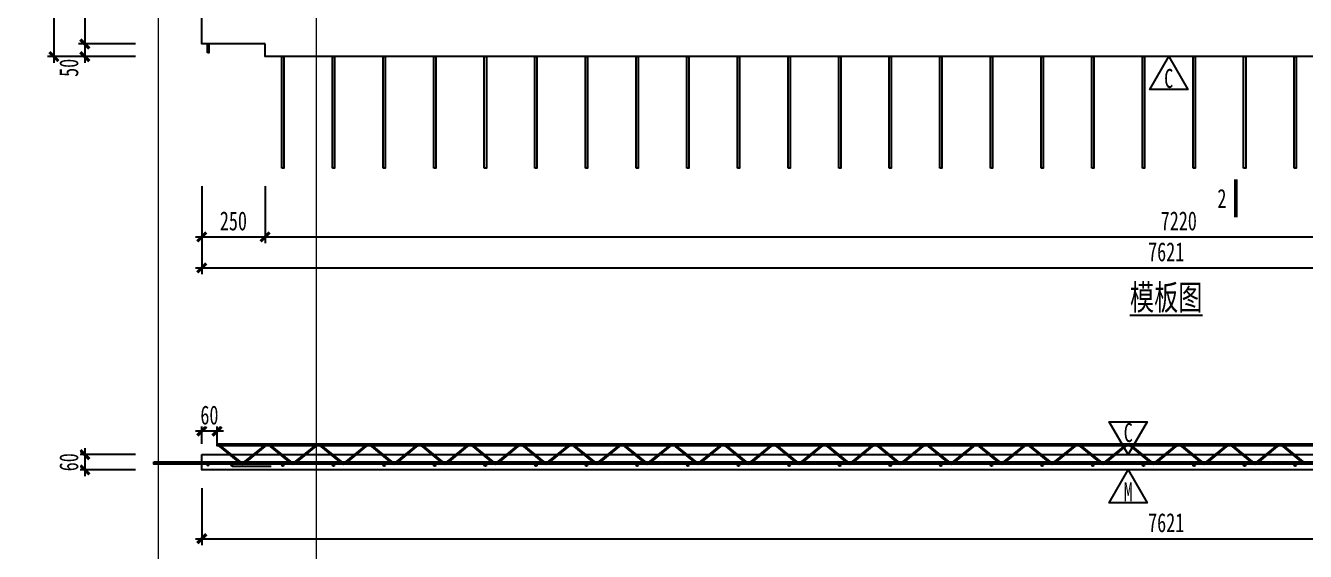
# Model space of a CAD drawing. Extents: x -524 to 129100, y -10500 to 1.
# Drawn here: x 90876 to 95933, y -5351 to -3275 of the extents above; entities that cross this region are included whole.
import ezdxf

# ---------------------------------------------------------------- set-up
doc = ezdxf.new("R2010")
doc.units = 0
doc.header["$LTSCALE"] = 250
doc.linetypes.add('BeePC_CENTER', pattern=[2, 1.25, -0.25, 0.25, -0.25])
doc.layers.get('0').update_dxf_attribs({"linetype": 'CONTINUOUS'})
doc.layers.get('Defpoints').update_dxf_attribs({"linetype": 'CONTINUOUS'})
for name, color, linetype in [('BeePC-CCBZ', 110, 'CONTINUOUS'), ('BeePC-GJ-LEVEL', 141, 'CONTINUOUS'), ('BeePC-GJ-Truss', 185, 'CONTINUOUS'), ('BeePC-TONG-ZT', 50, 'CONTINUOUS')]:
    doc.layers.add(name, color=color, linetype=linetype)
doc.layers.add('G-ANNO-TTLB', color=7, linetype='CONTINUOUS', lineweight=9)
doc.layers.add('G-ANNO-TTLB-THIN', color=7, linetype='CONTINUOUS', lineweight=9)
doc.styles.add('BeePC_Dim', font='simfang.ttf', dxfattribs={"width": 0.7})
doc.styles.add('BeePC_Text', font='simfang.ttf', dxfattribs={"width": 0.7})
doc.dimstyles.new('BeePC_DIM_25_25', dxfattribs={"dimtxt": 75, "dimasz": 25, "dimexe": 25, "dimexo": 0, "dimgap": 25, "dimtad": 1, "dimdec": 0, "dimzin": 0, "dimdsep": 46, "dimtxsty": 'BeePC_Dim', "dimblk": 'ARCHTICK', "dimcen": 0, "dimdle": 25, "dimclrt": 7, "dimadec": 0, "dimazin": 0, "dimtfac": 1, "dimtdec": 0, "dimtix": 1, "dimtmove": 2, "dimatfit": 3, "dimfxl": 250, "dimfxlon": 1, "dimtfill": 1, "dimtolj": 1, "dimtzin": 0, "dimarcsym": 0})

# ---------------------------------------------------------------- blocks, each defined once
blk = doc.blocks.new('A2-嗡嗡 - A2_嗡嗡-493291-DB1详图')
at = {"layer": 'G-ANNO-TTLB'}
blk.add_line((27.5, -513), (27.5, -113), dxfattribs=at)
at = {"layer": 'G-ANNO-TTLB-THIN'}
blk.add_line((2.5, -103), (2.5, -523), dxfattribs=at)
blk = doc.blocks.new('剖切符号')
at = {"const_width": 15}
blk.add_lwpolyline([(0, 75), (0, -75)], dxfattribs=at)
blk = doc.blocks.new('_ArchTick')
at = {"color": 0, "linetype": 'ByBlock', "const_width": 0.5}
blk.add_lwpolyline([(-0.71, -0.71), (0.71, 0.71)], dxfattribs=at)
blk = doc.blocks.new('*D188')
at = {"layer": 'BeePC-CCBZ', "color": 0, "lineweight": -2, "transparency": 16777216}
for p, q in [((91572.3, -3909.1), (91572.3, -4134.1)), ((91822.3, -3909.1), (91822.3, -4134.1)), ((91547.3, -4109.1), (91847.3, -4109.1))]:
    blk.add_line(p, q, dxfattribs=at)
at = {"layer": 'Defpoints', "color": 0, "transparency": 16777216}
for p in [(91572.3, -2197.1), (91822.3, -3737.1), (91822.3, -4109.1)]:
    blk.add_point(p, dxfattribs=at)
at = {"layer": 'BeePC-CCBZ', "color": 0, "lineweight": -2, "transparency": 16777216, "xscale": 25, "yscale": 25, "zscale": 25, "rotation": 180}
blk.add_blockref('_ArchTick', (91572.3, -4109.1), dxfattribs=at)
at = {"layer": 'BeePC-CCBZ', "color": 0, "lineweight": -2, "transparency": 16777216, "xscale": 25, "yscale": 25, "zscale": 25}
blk.add_blockref('_ArchTick', (91822.3, -4109.1), dxfattribs=at)
at = {"layer": 'BeePC-CCBZ', "color": 7, "linetype": 'BeePC_CENTER', "transparency": 16777216, "insert": (91697.3, -4046.2), "char_height": 75, "attachment_point": 5, "style": 'BeePC_Dim', "bg_fill": 3, "box_fill_scale": 1.1, "bg_fill_color": 256, "bg_fill_true_color": 13158600, "bg_fill_transparency": 0}
blk.add_mtext('\\A1;250', dxfattribs=at)
blk = doc.blocks.new('*D189')
at = {"layer": 'BeePC-CCBZ', "color": 0, "lineweight": -2, "transparency": 16777216}
for p, q in [((91822.3, -3909.1), (91822.3, -4134.1)), ((99042.3, -3909.1), (99042.3, -4134.1)), ((91797.3, -4109.1), (99067.3, -4109.1))]:
    blk.add_line(p, q, dxfattribs=at)
at = {"layer": 'Defpoints', "color": 0, "transparency": 16777216}
for p in [(91822.3, -3737.1), (99042.3, -3737.1), (99042.3, -4109.1)]:
    blk.add_point(p, dxfattribs=at)
at = {"layer": 'BeePC-CCBZ', "color": 0, "lineweight": -2, "transparency": 16777216, "xscale": 25, "yscale": 25, "zscale": 25, "rotation": 180}
blk.add_blockref('_ArchTick', (91822.3, -4109.1), dxfattribs=at)
at = {"layer": 'BeePC-CCBZ', "color": 0, "lineweight": -2, "transparency": 16777216, "xscale": 25, "yscale": 25, "zscale": 25}
blk.add_blockref('_ArchTick', (99042.3, -4109.1), dxfattribs=at)
at = {"layer": 'BeePC-CCBZ', "color": 7, "linetype": 'BeePC_CENTER', "transparency": 16777216, "insert": (95432.3, -4046.2), "char_height": 75, "attachment_point": 5, "style": 'BeePC_Dim', "bg_fill": 3, "box_fill_scale": 1.1, "bg_fill_color": 256, "bg_fill_true_color": 13158600, "bg_fill_transparency": 0}
blk.add_mtext('\\A1;7220', dxfattribs=at)
blk = doc.blocks.new('*D191')
at = {"layer": 'BeePC-CCBZ', "color": 0, "lineweight": -2, "transparency": 16777216}
for p, q in [((91572.3, -4031.1), (91572.3, -4256.1)), ((99192.8, -4031.1), (99192.8, -4256.1)), ((91547.3, -4231.1), (99217.8, -4231.1))]:
    blk.add_line(p, q, dxfattribs=at)
at = {"layer": 'Defpoints', "color": 0, "transparency": 16777216}
for p in [(91572.3, -2197.1), (99192.8, -2197.1), (99192.8, -4231.1)]:
    blk.add_point(p, dxfattribs=at)
at = {"layer": 'BeePC-CCBZ', "color": 0, "lineweight": -2, "transparency": 16777216, "xscale": 25, "yscale": 25, "zscale": 25, "rotation": 180}
blk.add_blockref('_ArchTick', (91572.3, -4231.1), dxfattribs=at)
at = {"layer": 'BeePC-CCBZ', "color": 0, "lineweight": -2, "transparency": 16777216, "xscale": 25, "yscale": 25, "zscale": 25}
blk.add_blockref('_ArchTick', (99192.8, -4231.1), dxfattribs=at)
at = {"layer": 'BeePC-CCBZ', "color": 7, "linetype": 'BeePC_CENTER', "transparency": 16777216, "insert": (95382.6, -4168.2), "char_height": 75, "attachment_point": 5, "style": 'BeePC_Dim', "bg_fill": 3, "box_fill_scale": 1.1, "bg_fill_color": 256, "bg_fill_true_color": 13158600, "bg_fill_transparency": 0}
blk.add_mtext('\\A1;7621', dxfattribs=at)
blk = doc.blocks.new('*D192')
at = {"layer": 'BeePC-CCBZ', "color": 0, "lineweight": -2, "transparency": 16777216}
for p, q in [((91310.3, -997.1), (91085.3, -997.1)), ((91110.3, -972.1), (91110.3, -3372.1)), ((91310.3, -3347.1), (91085.3, -3347.1))]:
    blk.add_line(p, q, dxfattribs=at)
at = {"layer": 'Defpoints', "color": 0, "transparency": 16777216}
for p in [(95382.6, -997.1), (91110.3, -3347.1), (91407.3, -3347.1)]:
    blk.add_point(p, dxfattribs=at)
at = {"layer": 'BeePC-CCBZ', "color": 0, "lineweight": -2, "transparency": 16777216, "xscale": 25, "yscale": 25, "zscale": 25}
for p, rotation in [((91110.3, -997.1), 90), ((91110.3, -3347.1), 270)]:
    blk.add_blockref('_ArchTick', p, dxfattribs=dict(at, rotation=rotation))
at = {"layer": 'BeePC-CCBZ', "color": 7, "linetype": 'BeePC_CENTER', "transparency": 16777216, "insert": (91047.4, -2172.1), "char_height": 75, "attachment_point": 5, "rotation": 90, "style": 'BeePC_Dim', "bg_fill": 3, "box_fill_scale": 1.1, "bg_fill_color": 256, "bg_fill_true_color": 13158600, "bg_fill_transparency": 0}
blk.add_mtext('\\A1;2350', dxfattribs=at)
blk = doc.blocks.new('*D193')
at = {"layer": 'BeePC-CCBZ', "color": 0, "lineweight": -2, "transparency": 16777216}
for p, q in [((91110.3, -3322.1), (91110.3, -3422.1)), ((91310.3, -3347.1), (91085.3, -3347.1)), ((91310.3, -3397.1), (91085.3, -3397.1))]:
    blk.add_line(p, q, dxfattribs=at)
at = {"layer": 'Defpoints', "color": 0, "transparency": 16777216}
for p in [(91407.3, -3347.1), (95382.6, -3397.1)]:
    blk.add_point(p, dxfattribs=at)
at = {"layer": 'BeePC-CCBZ', "color": 0, "lineweight": -2, "transparency": 16777216, "xscale": 25, "yscale": 25, "zscale": 25}
for p, rotation in [((91110.3, -3347.1), 270), ((91110.3, -3397.1), 90)]:
    blk.add_blockref('_ArchTick', p, dxfattribs=dict(at, rotation=rotation))
at = {"layer": 'BeePC-CCBZ', "color": 7, "linetype": 'BeePC_CENTER', "transparency": 16777216, "insert": (91047.4, -3441.3), "char_height": 75, "attachment_point": 5, "rotation": 90, "style": 'BeePC_Dim', "bg_fill": 3, "box_fill_scale": 1.1, "bg_fill_color": 256, "bg_fill_true_color": 13158600, "bg_fill_transparency": 0}
blk.add_mtext('\\A1;50', dxfattribs=at)
at = {"layer": 'Defpoints', "color": 0, "transparency": 16777216}
blk.add_point((91110.3, -3397.1), dxfattribs=at)
blk = doc.blocks.new('*D194')
at = {"layer": 'BeePC-CCBZ', "color": 0, "lineweight": -2, "transparency": 16777216}
for p, q in [((91188.3, -997.1), (90963.3, -997.1)), ((90988.3, -972.1), (90988.3, -3422.1)), ((91188.3, -3397.1), (90963.3, -3397.1))]:
    blk.add_line(p, q, dxfattribs=at)
at = {"layer": 'Defpoints', "color": 0, "transparency": 16777216}
for p in [(95382.6, -997.1), (90988.3, -3397.1), (95382.6, -3397.1)]:
    blk.add_point(p, dxfattribs=at)
at = {"layer": 'BeePC-CCBZ', "color": 0, "lineweight": -2, "transparency": 16777216, "xscale": 25, "yscale": 25, "zscale": 25}
for p, rotation in [((90988.3, -997.1), 90), ((90988.3, -3397.1), 270)]:
    blk.add_blockref('_ArchTick', p, dxfattribs=dict(at, rotation=rotation))
at = {"layer": 'BeePC-CCBZ', "color": 7, "linetype": 'BeePC_CENTER', "transparency": 16777216, "insert": (90925.4, -2197.1), "char_height": 75, "attachment_point": 5, "rotation": 90, "style": 'BeePC_Dim', "bg_fill": 3, "box_fill_scale": 1.1, "bg_fill_color": 256, "bg_fill_true_color": 13158600, "bg_fill_transparency": 0}
blk.add_mtext('\\A1;2400', dxfattribs=at)
blk = doc.blocks.new('*D195')
at = {"layer": 'BeePC-CCBZ', "color": 0, "lineweight": -2, "transparency": 16777216}
for p, q in [((99404.8, -997.1), (99629.8, -997.1)), ((99604.8, -972.1), (99604.8, -3372.1)), ((99404.8, -3347.1), (99629.8, -3347.1))]:
    blk.add_line(p, q, dxfattribs=at)
at = {"layer": 'Defpoints', "color": 0, "transparency": 16777216}
for p in [(95382.6, -997.1), (99382.3, -3347.1), (99604.8, -3347.1)]:
    blk.add_point(p, dxfattribs=at)
at = {"layer": 'BeePC-CCBZ', "color": 0, "lineweight": -2, "transparency": 16777216, "xscale": 25, "yscale": 25, "zscale": 25}
for p, rotation in [((99604.8, -997.1), 90), ((99604.8, -3347.1), 270)]:
    blk.add_blockref('_ArchTick', p, dxfattribs=dict(at, rotation=rotation))
at = {"layer": 'BeePC-CCBZ', "color": 7, "linetype": 'BeePC_CENTER', "transparency": 16777216, "insert": (99541.9, -2172.1), "char_height": 75, "attachment_point": 5, "rotation": 90, "style": 'BeePC_Dim', "bg_fill": 3, "box_fill_scale": 1.1, "bg_fill_color": 256, "bg_fill_true_color": 13158600, "bg_fill_transparency": 0}
blk.add_mtext('\\A1;2350', dxfattribs=at)
blk = doc.blocks.new('*D196')
at = {"layer": 'BeePC-CCBZ', "color": 0, "lineweight": -2, "transparency": 16777216}
for p, q in [((99604.8, -3322.1), (99604.8, -3422.1)), ((99404.8, -3347.1), (99629.8, -3347.1)), ((99404.8, -3397.1), (99629.8, -3397.1))]:
    blk.add_line(p, q, dxfattribs=at)
at = {"layer": 'Defpoints', "color": 0, "transparency": 16777216}
for p in [(99382.3, -3347.1), (95382.6, -3397.1)]:
    blk.add_point(p, dxfattribs=at)
at = {"layer": 'BeePC-CCBZ', "color": 0, "lineweight": -2, "transparency": 16777216, "xscale": 25, "yscale": 25, "zscale": 25}
for p, rotation in [((99604.8, -3347.1), 270), ((99604.8, -3397.1), 90)]:
    blk.add_blockref('_ArchTick', p, dxfattribs=dict(at, rotation=rotation))
at = {"layer": 'BeePC-CCBZ', "color": 7, "linetype": 'BeePC_CENTER', "transparency": 16777216, "insert": (99541.9, -3441.3), "char_height": 75, "attachment_point": 5, "rotation": 90, "style": 'BeePC_Dim', "bg_fill": 3, "box_fill_scale": 1.1, "bg_fill_color": 256, "bg_fill_true_color": 13158600, "bg_fill_transparency": 0}
blk.add_mtext('\\A1;50', dxfattribs=at)
at = {"layer": 'Defpoints', "color": 0, "transparency": 16777216}
blk.add_point((99604.8, -3397.1), dxfattribs=at)
blk = doc.blocks.new('*D199')
at = {"layer": 'BeePC-CCBZ', "color": 0, "lineweight": -2, "transparency": 16777216}
for p, q in [((99726.8, -3072.1), (99726.8, -3422.1)), ((99526.8, -3097.1), (99751.8, -3097.1)), ((99526.8, -3397.1), (99751.8, -3397.1))]:
    blk.add_line(p, q, dxfattribs=at)
at = {"layer": 'Defpoints', "color": 0, "transparency": 16777216}
for p in [(93032.6, -3097.1), (95382.6, -3397.1), (99726.8, -3397.1)]:
    blk.add_point(p, dxfattribs=at)
at = {"layer": 'BeePC-CCBZ', "color": 0, "lineweight": -2, "transparency": 16777216, "xscale": 25, "yscale": 25, "zscale": 25}
for p, rotation in [((99726.8, -3097.1), 90), ((99726.8, -3397.1), 270)]:
    blk.add_blockref('_ArchTick', p, dxfattribs=dict(at, rotation=rotation))
at = {"layer": 'BeePC-CCBZ', "color": 7, "linetype": 'BeePC_CENTER', "transparency": 16777216, "insert": (99663.9, -3247.1), "char_height": 75, "attachment_point": 5, "rotation": 90, "style": 'BeePC_Dim', "bg_fill": 3, "box_fill_scale": 1.1, "bg_fill_color": 256, "bg_fill_true_color": 13158600, "bg_fill_transparency": 0}
blk.add_mtext('\\A1;300', dxfattribs=at)
blk = doc.blocks.new('*D200')
at = {"layer": 'BeePC-CCBZ', "color": 0, "lineweight": -2, "transparency": 16777216}
for p, q in [((91572.3, -4925.6), (91572.3, -4850.6)), ((91632.6, -4925.6), (91632.6, -4850.6)), ((91657.6, -4875.6), (91547.3, -4875.6))]:
    blk.add_line(p, q, dxfattribs=at)
at = {"layer": 'Defpoints', "color": 0, "transparency": 16777216}
for p in [(91632.6, -4929.6), (91572.3, -4998.6)]:
    blk.add_point(p, dxfattribs=at)
at = {"layer": 'BeePC-CCBZ', "color": 0, "lineweight": -2, "transparency": 16777216, "xscale": 25, "yscale": 25, "zscale": 25}
blk.add_blockref('_ArchTick', (91572.3, -4875.6), dxfattribs=at)
at = {"layer": 'BeePC-CCBZ', "color": 0, "lineweight": -2, "transparency": 16777216, "xscale": 25, "yscale": 25, "zscale": 25, "rotation": 180}
blk.add_blockref('_ArchTick', (91632.6, -4875.6), dxfattribs=at)
at = {"layer": 'BeePC-CCBZ', "color": 7, "linetype": 'BeePC_CENTER', "transparency": 16777216, "insert": (91602.5, -4812.7), "char_height": 75, "attachment_point": 5, "style": 'BeePC_Dim', "bg_fill": 3, "box_fill_scale": 1.1, "bg_fill_color": 256, "bg_fill_true_color": 13158600, "bg_fill_transparency": 0}
blk.add_mtext('\\A1;60', dxfattribs=at)
at = {"layer": 'Defpoints', "color": 0, "transparency": 16777216}
blk.add_point((91572.3, -4875.6), dxfattribs=at)
blk = doc.blocks.new('*D202')
at = {"layer": 'BeePC-CCBZ', "color": 0, "lineweight": -2, "transparency": 16777216}
for p, q in [((91572.3, -5100.6), (91572.3, -5325.6)), ((99192.8, -5100.6), (99192.8, -5325.6)), ((91547.3, -5300.6), (99217.8, -5300.6))]:
    blk.add_line(p, q, dxfattribs=at)
at = {"layer": 'Defpoints', "color": 0, "transparency": 16777216}
for p in [(91572.3, -4998.6), (99192.8, -4998.6), (99192.8, -5300.6)]:
    blk.add_point(p, dxfattribs=at)
at = {"layer": 'BeePC-CCBZ', "color": 0, "lineweight": -2, "transparency": 16777216, "xscale": 25, "yscale": 25, "zscale": 25, "rotation": 180}
blk.add_blockref('_ArchTick', (91572.3, -5300.6), dxfattribs=at)
at = {"layer": 'BeePC-CCBZ', "color": 0, "lineweight": -2, "transparency": 16777216, "xscale": 25, "yscale": 25, "zscale": 25}
blk.add_blockref('_ArchTick', (99192.8, -5300.6), dxfattribs=at)
at = {"layer": 'BeePC-CCBZ', "color": 7, "linetype": 'BeePC_CENTER', "transparency": 16777216, "insert": (95382.6, -5237.7), "char_height": 75, "attachment_point": 5, "style": 'BeePC_Dim', "bg_fill": 3, "box_fill_scale": 1.1, "bg_fill_color": 256, "bg_fill_true_color": 13158600, "bg_fill_transparency": 0}
blk.add_mtext('\\A1;7621', dxfattribs=at)
blk = doc.blocks.new('*D203')
at = {"layer": 'BeePC-CCBZ', "color": 0, "lineweight": -2, "transparency": 16777216}
for p, q in [((91110.3, -4943.6), (91110.3, -5053.6)), ((91310.3, -4968.6), (91085.3, -4968.6)), ((91310.3, -5028.6), (91085.3, -5028.6))]:
    blk.add_line(p, q, dxfattribs=at)
at = {"layer": 'Defpoints', "color": 0, "transparency": 16777216}
for p in [(95382.6, -4968.6), (95382.6, -5028.6)]:
    blk.add_point(p, dxfattribs=at)
at = {"layer": 'BeePC-CCBZ', "color": 0, "lineweight": -2, "transparency": 16777216, "xscale": 25, "yscale": 25, "zscale": 25}
for p, rotation in [((91110.3, -4968.6), 270), ((91110.3, -5028.6), 90)]:
    blk.add_blockref('_ArchTick', p, dxfattribs=dict(at, rotation=rotation))
at = {"layer": 'BeePC-CCBZ', "color": 7, "linetype": 'BeePC_CENTER', "transparency": 16777216, "insert": (91047.4, -4998.6), "char_height": 75, "attachment_point": 5, "rotation": 90, "style": 'BeePC_Dim', "bg_fill": 3, "box_fill_scale": 1.1, "bg_fill_color": 256, "bg_fill_true_color": 13158600, "bg_fill_transparency": 0}
blk.add_mtext('\\A1;60', dxfattribs=at)
at = {"layer": 'Defpoints', "color": 0, "transparency": 16777216}
blk.add_point((91110.3, -5028.6), dxfattribs=at)

msp = doc.modelspace()

# ---------------------------------------------------------------- block references
at = {"xscale": 25, "yscale": 25, "zscale": 25}
msp.add_blockref('A2-嗡嗡 - A2_嗡嗡-493291-DB1详图', (91337.5, 2575), dxfattribs=at)

# ---------------------------------------------------------------- next in the draw order: linework, layer by layer
for points in [[(95392.6, -3397.1, 0), (95467.6, -3527, 0), (95317.6, -3527, 0)], [(95232.6, -4968.6, 0), (95157.6, -4838.7, 0), (95307.6, -4838.7, 0)], [(95232.6, -5028.6, 0), (95307.6, -5158.5, 0), (95157.6, -5158.5, 0)]]:
    msp.add_polyline3d(points, close=True)
at = {"layer": 'BeePC-GJ-LEVEL'}
for points in [[(91594.3, -3382.1), (91594.3, -3347.1), (91600.3, -3347.1), (91600.3, -3382.1), (91594.3, -3382.1)], [(91888.6, -3837.1), (91888.6, -3397.1), (91896.6, -3397.1), (91896.6, -3837.1), (91888.6, -3837.1)], [(92088.6, -3837.1), (92088.6, -3397.1), (92096.6, -3397.1), (92096.6, -3837.1), (92088.6, -3837.1)], [(92288.6, -3837.1), (92288.6, -3397.1), (92296.6, -3397.1), (92296.6, -3837.1), (92288.6, -3837.1)], [(92488.6, -3837.1), (92488.6, -3397.1), (92496.6, -3397.1), (92496.6, -3837.1), (92488.6, -3837.1)], [(92688.6, -3837.1), (92688.6, -3397.1), (92696.6, -3397.1), (92696.6, -3837.1), (92688.6, -3837.1)], [(92888.6, -3837.1), (92888.6, -3397.1), (92896.6, -3397.1), (92896.6, -3837.1), (92888.6, -3837.1)], [(93088.6, -3837.1), (93088.6, -3397.1), (93096.6, -3397.1), (93096.6, -3837.1), (93088.6, -3837.1)], [(93288.6, -3837.1), (93288.6, -3397.1), (93296.6, -3397.1), (93296.6, -3837.1), (93288.6, -3837.1)], [(93488.6, -3837.1), (93488.6, -3397.1), (93496.6, -3397.1), (93496.6, -3837.1), (93488.6, -3837.1)], [(93688.6, -3837.1), (93688.6, -3397.1), (93696.6, -3397.1), (93696.6, -3837.1), (93688.6, -3837.1)], [(93888.6, -3837.1), (93888.6, -3397.1), (93896.6, -3397.1), (93896.6, -3837.1), (93888.6, -3837.1)], [(94088.6, -3837.1), (94088.6, -3397.1), (94096.6, -3397.1), (94096.6, -3837.1), (94088.6, -3837.1)], [(94288.6, -3837.1), (94288.6, -3397.1), (94296.6, -3397.1), (94296.6, -3837.1), (94288.6, -3837.1)], [(94488.6, -3837.1), (94488.6, -3397.1), (94496.6, -3397.1), (94496.6, -3837.1), (94488.6, -3837.1)], [(94688.6, -3837.1), (94688.6, -3397.1), (94696.6, -3397.1), (94696.6, -3837.1), (94688.6, -3837.1)], [(94888.6, -3837.1), (94888.6, -3397.1), (94896.6, -3397.1), (94896.6, -3837.1), (94888.6, -3837.1)], [(95088.6, -3837.1), (95088.6, -3397.1), (95096.6, -3397.1), (95096.6, -3837.1), (95088.6, -3837.1)], [(95288.6, -3837.1), (95288.6, -3397.1), (95296.6, -3397.1), (95296.6, -3837.1), (95288.6, -3837.1)], [(95488.6, -3837.1), (95488.6, -3397.1), (95496.6, -3397.1), (95496.6, -3837.1), (95488.6, -3837.1)], [(95688.6, -3837.1), (95688.6, -3397.1), (95696.6, -3397.1), (95696.6, -3837.1), (95688.6, -3837.1)], [(95888.6, -3837.1), (95888.6, -3397.1), (95896.6, -3397.1), (95896.6, -3837.1), (95888.6, -3837.1)], [(91382.3, -4997.6), (99332.8, -4997.6), (99332.8, -5005.6), (91382.3, -5005.6), (91382.3, -4997.6)], [(91692.6, -5013.6), (91847.1, -5013.6)]]:
    msp.add_lwpolyline(points, dxfattribs=at)
for centre, radius in [((91692.6, -5009.6), 4), ((91892.6, -5009.6), 4), ((92092.6, -5009.6), 4), ((92292.6, -5009.6), 4), ((92492.6, -5009.6), 4), ((92692.6, -5009.6), 4), ((92892.6, -5009.6), 4), ((93092.6, -5009.6), 4), ((93292.6, -5009.6), 4), ((93492.6, -5009.6), 4), ((93692.6, -5009.6), 4), ((93892.6, -5009.6), 4), ((94092.6, -5009.6), 4), ((94292.6, -5009.6), 4), ((94492.6, -5009.6), 4), ((94692.6, -5009.6), 4), ((94892.6, -5009.6), 4), ((95092.6, -5009.6), 4), ((95292.6, -5009.6), 4), ((95492.6, -5009.6), 4), ((95692.6, -5009.6), 4), ((95892.6, -5009.6), 4), ((91597.3, -5009.6), 3), ((91597.3, -5009.6), 3), ((91597.3, -5009.6), 3)]:
    msp.add_circle(centre, radius, dxfattribs=at)
at = {"layer": 'BeePC-GJ-Truss'}
for points in [[(91632.6, -4925.6), (99132.6, -4925.6), (99132.6, -4933.6), (91632.6, -4933.6), (91632.6, -4925.6)], [(91632.6, -4926.9), (91636.8, -4927.5), (91640, -4928.7), (91642.8, -4930.5), (91722.4, -4995.8)], [(91632.6, -4932.9), (91636.8, -4933.1), (91640.1, -4934.4), (91642.8, -4936.5), (91722.4, -5001.8), (91725.2, -5003.6), (91728.4, -5004.9), (91732.6, -5005.6)], [(91732.6, -5005.6), (91736, -5005.1), (91739.2, -5004), (91742.8, -5001.8), (91822.4, -4936.5)], [(91742.8, -4995.8), (91822.4, -4930.5)], [(91842.8, -4930.5), (91922.4, -4995.8)], [(91842.8, -4936.5), (91922.4, -5001.8), (91925.2, -5003.6), (91928.4, -5004.9), (91932.6, -5005.6)], [(91932.6, -5005.6), (91936, -5005.1), (91939.2, -5004), (91942.8, -5001.8), (92022.4, -4936.5)], [(91942.8, -4995.8), (92022.4, -4930.5)], [(92042.8, -4930.5), (92122.4, -4995.8)], [(92042.8, -4936.5), (92122.4, -5001.8), (92125.2, -5003.6), (92128.4, -5004.9), (92132.6, -5005.6)], [(92132.6, -5005.6), (92136, -5005.1), (92139.2, -5004), (92142.8, -5001.8), (92222.4, -4936.5)], [(92142.8, -4995.8), (92222.4, -4930.5)], [(92242.8, -4930.5), (92322.4, -4995.8)], [(92242.8, -4936.5), (92322.4, -5001.8), (92325.2, -5003.6), (92328.4, -5004.9), (92332.6, -5005.6)], [(92332.6, -5005.6), (92336, -5005.1), (92339.2, -5004), (92342.8, -5001.8), (92422.4, -4936.5)], [(92342.8, -4995.8), (92422.4, -4930.5)], [(92442.8, -4930.5), (92522.4, -4995.8)], [(92442.8, -4936.5), (92522.4, -5001.8), (92525.2, -5003.6), (92528.4, -5004.9), (92532.6, -5005.6)], [(92532.6, -5005.6), (92536, -5005.1), (92539.2, -5004), (92542.8, -5001.8), (92622.4, -4936.5)], [(92542.8, -4995.8), (92622.4, -4930.5)], [(92642.8, -4930.5), (92722.4, -4995.8)], [(92642.8, -4936.5), (92722.4, -5001.8), (92725.2, -5003.6), (92728.4, -5004.9), (92732.6, -5005.6)], [(92732.6, -5005.6), (92736, -5005.1), (92739.2, -5004), (92742.8, -5001.8), (92822.4, -4936.5)], [(92742.8, -4995.8), (92822.4, -4930.5)], [(92842.8, -4930.5), (92922.4, -4995.8)], [(92842.8, -4936.5), (92922.4, -5001.8), (92925.2, -5003.6), (92928.4, -5004.9), (92932.6, -5005.6)], [(92932.6, -5005.6), (92936, -5005.1), (92939.2, -5004), (92942.8, -5001.8), (93022.4, -4936.5)], [(92942.8, -4995.8), (93022.4, -4930.5)], [(93042.8, -4930.5), (93122.4, -4995.8)], [(93042.8, -4936.5), (93122.4, -5001.8), (93125.2, -5003.6), (93128.4, -5004.9), (93132.6, -5005.6)], [(93132.6, -5005.6), (93136, -5005.1), (93139.2, -5004), (93142.8, -5001.8), (93222.4, -4936.5)], [(93142.8, -4995.8), (93222.4, -4930.5)], [(93242.8, -4930.5), (93322.4, -4995.8)], [(93242.8, -4936.5), (93322.4, -5001.8), (93325.2, -5003.6), (93328.4, -5004.9), (93332.6, -5005.6)], [(93332.6, -5005.6), (93336, -5005.1), (93339.2, -5004), (93342.8, -5001.8), (93422.4, -4936.5)], [(93342.8, -4995.8), (93422.4, -4930.5)], [(93442.8, -4930.5), (93522.4, -4995.8)], [(93442.8, -4936.5), (93522.4, -5001.8), (93525.2, -5003.6), (93528.4, -5004.9), (93532.6, -5005.6)], [(93532.6, -5005.6), (93536, -5005.1), (93539.2, -5004), (93542.8, -5001.8), (93622.4, -4936.5)], [(93542.8, -4995.8), (93622.4, -4930.5)], [(93642.8, -4930.5), (93722.4, -4995.8)], [(93642.8, -4936.5), (93722.4, -5001.8), (93725.2, -5003.6), (93728.4, -5004.9), (93732.6, -5005.6)], [(93732.6, -5005.6), (93736, -5005.1), (93739.2, -5004), (93742.8, -5001.8), (93822.4, -4936.5)], [(93742.8, -4995.8), (93822.4, -4930.5)], [(93842.8, -4930.5), (93922.4, -4995.8)], [(93842.8, -4936.5), (93922.4, -5001.8), (93925.2, -5003.6), (93928.4, -5004.9), (93932.6, -5005.6)], [(93932.6, -5005.6), (93936, -5005.1), (93939.2, -5004), (93942.8, -5001.8), (94022.4, -4936.5)], [(93942.8, -4995.8), (94022.4, -4930.5)], [(94042.8, -4930.5), (94122.4, -4995.8)], [(94042.8, -4936.5), (94122.4, -5001.8), (94125.2, -5003.6), (94128.4, -5004.9), (94132.6, -5005.6)], [(94132.6, -5005.6), (94136, -5005.1), (94139.2, -5004), (94142.8, -5001.8), (94222.4, -4936.5)], [(94142.8, -4995.8), (94222.4, -4930.5)], [(94242.8, -4930.5), (94322.4, -4995.8)], [(94242.8, -4936.5), (94322.4, -5001.8), (94325.2, -5003.6), (94328.4, -5004.9), (94332.6, -5005.6)], [(94332.6, -5005.6), (94336, -5005.1), (94339.2, -5004), (94342.8, -5001.8), (94422.4, -4936.5)], [(94342.8, -4995.8), (94422.4, -4930.5)], [(94442.8, -4930.5), (94522.4, -4995.8)], [(94442.8, -4936.5), (94522.4, -5001.8), (94525.2, -5003.6), (94528.4, -5004.9), (94532.6, -5005.6)], [(94532.6, -5005.6), (94536, -5005.1), (94539.2, -5004), (94542.8, -5001.8), (94622.4, -4936.5)], [(94542.8, -4995.8), (94622.4, -4930.5)], [(94642.8, -4930.5), (94722.4, -4995.8)], [(94642.8, -4936.5), (94722.4, -5001.8), (94725.2, -5003.6), (94728.4, -5004.9), (94732.6, -5005.6)], [(94732.6, -5005.6), (94736, -5005.1), (94739.2, -5004), (94742.8, -5001.8), (94822.4, -4936.5)], [(94742.8, -4995.8), (94822.4, -4930.5)], [(94842.8, -4930.5), (94922.4, -4995.8)], [(94842.8, -4936.5), (94922.4, -5001.8), (94925.2, -5003.6), (94928.4, -5004.9), (94932.6, -5005.6)], [(94932.6, -5005.6), (94936, -5005.1), (94939.2, -5004), (94942.8, -5001.8), (95022.4, -4936.5)], [(94942.8, -4995.8), (95022.4, -4930.5)], [(95042.8, -4930.5), (95122.4, -4995.8)], [(95042.8, -4936.5), (95122.4, -5001.8), (95125.2, -5003.6), (95128.4, -5004.9), (95132.6, -5005.6)], [(95132.6, -5005.6), (95136, -5005.1), (95139.2, -5004), (95142.8, -5001.8), (95222.4, -4936.5)], [(95142.8, -4995.8), (95222.4, -4930.5)], [(95242.8, -4930.5), (95322.4, -4995.8)], [(95242.8, -4936.5), (95322.4, -5001.8), (95325.2, -5003.6), (95328.4, -5004.9), (95332.6, -5005.6)], [(95332.6, -5005.6), (95336, -5005.1), (95339.2, -5004), (95342.8, -5001.8), (95422.4, -4936.5)], [(95342.8, -4995.8), (95422.4, -4930.5)], [(95442.8, -4930.5), (95522.4, -4995.8)], [(95442.8, -4936.5), (95522.4, -5001.8), (95525.2, -5003.6), (95528.4, -5004.9), (95532.6, -5005.6)], [(95532.6, -5005.6), (95536, -5005.1), (95539.2, -5004), (95542.8, -5001.8), (95622.4, -4936.5)], [(95542.8, -4995.8), (95622.4, -4930.5)], [(95642.8, -4930.5), (95722.4, -4995.8)], [(95642.8, -4936.5), (95722.4, -5001.8), (95725.2, -5003.6), (95728.4, -5004.9), (95732.6, -5005.6)], [(95732.6, -5005.6), (95736, -5005.1), (95739.2, -5004), (95742.8, -5001.8), (95822.4, -4936.5)], [(95742.8, -4995.8), (95822.4, -4930.5)], [(95842.8, -4930.5), (95922.4, -4995.8)], [(95842.8, -4936.5), (95922.4, -5001.8), (95925.2, -5003.6), (95928.4, -5004.9), (95932.6, -5005.6)], [(91632.6, -4997.6), (99132.6, -4997.6), (99132.6, -5005.6), (91632.6, -5005.6), (91632.6, -4997.6)]]:
    msp.add_lwpolyline(points, dxfattribs=at)
for centre, major_axis, start_param, end_param in [((91833.8, -4943.8), (18, 0), 1.635672, 2.256488), ((91833.8, -4943.8), (18, 0), 1.635672, 2.256488), ((91831.4, -4944.1), (12, 0), 1.470144, 2.422017), ((91831.4, -4944.1), (12, 0), 1.470144, 2.422017), ((91831.4, -4943.8), (18, 0), 0.885104, 1.50592), ((91831.4, -4943.8), (18, 0), 0.885104, 1.50592), ((91833.8, -4944.1), (12, 0), 0.719576, 1.671449), ((91833.8, -4944.1), (12, 0), 0.719576, 1.671449), ((92033.8, -4943.8), (18, 0), 1.635672, 2.256488), ((92033.8, -4943.8), (18, 0), 1.635672, 2.256488), ((92031.4, -4944.1), (12, 0), 1.470144, 2.422017), ((92031.4, -4944.1), (12, 0), 1.470144, 2.422017), ((92031.4, -4943.8), (18, 0), 0.885104, 1.50592), ((92031.4, -4943.8), (18, 0), 0.885104, 1.50592), ((92033.8, -4944.1), (12, 0), 0.719576, 1.671449), ((92033.8, -4944.1), (12, 0), 0.719576, 1.671449), ((92233.8, -4943.8), (18, 0), 1.635672, 2.256488), ((92233.8, -4943.8), (18, 0), 1.635672, 2.256488), ((92231.4, -4944.1), (12, 0), 1.470144, 2.422017), ((92231.4, -4944.1), (12, 0), 1.470144, 2.422017), ((92231.4, -4943.8), (18, 0), 0.885104, 1.50592), ((92231.4, -4943.8), (18, 0), 0.885104, 1.50592), ((92233.8, -4944.1), (12, 0), 0.719576, 1.671449), ((92233.8, -4944.1), (12, 0), 0.719576, 1.671449), ((92433.8, -4943.8), (18, 0), 1.635672, 2.256488), ((92433.8, -4943.8), (18, 0), 1.635672, 2.256488), ((92431.4, -4944.1), (12, 0), 1.470144, 2.422017), ((92431.4, -4944.1), (12, 0), 1.470144, 2.422017), ((92431.4, -4943.8), (18, 0), 0.885104, 1.50592), ((92431.4, -4943.8), (18, 0), 0.885104, 1.50592), ((92433.8, -4944.1), (12, 0), 0.719576, 1.671449), ((92433.8, -4944.1), (12, 0), 0.719576, 1.671449), ((92633.8, -4943.8), (18, 0), 1.635672, 2.256488), ((92633.8, -4943.8), (18, 0), 1.635672, 2.256488), ((92631.4, -4944.1), (12, 0), 1.470144, 2.422017), ((92631.4, -4944.1), (12, 0), 1.470144, 2.422017), ((92631.4, -4943.8), (18, 0), 0.885104, 1.50592), ((92631.4, -4943.8), (18, 0), 0.885104, 1.50592), ((92633.8, -4944.1), (12, 0), 0.719576, 1.671449), ((92633.8, -4944.1), (12, 0), 0.719576, 1.671449), ((92833.8, -4943.8), (18, 0), 1.635672, 2.256488), ((92833.8, -4943.8), (18, 0), 1.635672, 2.256488), ((92831.4, -4944.1), (12, 0), 1.470144, 2.422017), ((92831.4, -4944.1), (12, 0), 1.470144, 2.422017), ((92831.4, -4943.8), (18, 0), 0.885104, 1.50592), ((92831.4, -4943.8), (18, 0), 0.885104, 1.50592), ((92833.8, -4944.1), (12, 0), 0.719576, 1.671449), ((92833.8, -4944.1), (12, 0), 0.719576, 1.671449), ((93033.8, -4943.8), (18, 0), 1.635672, 2.256488), ((93033.8, -4943.8), (18, 0), 1.635672, 2.256488), ((93031.4, -4944.1), (12, 0), 1.470144, 2.422017), ((93031.4, -4944.1), (12, 0), 1.470144, 2.422017), ((93031.4, -4943.8), (18, 0), 0.885104, 1.50592), ((93031.4, -4943.8), (18, 0), 0.885104, 1.50592), ((93033.8, -4944.1), (12, 0), 0.719576, 1.671449), ((93033.8, -4944.1), (12, 0), 0.719576, 1.671449), ((93233.8, -4943.8), (18, 0), 1.635672, 2.256488), ((93233.8, -4943.8), (18, 0), 1.635672, 2.256488), ((93231.4, -4944.1), (12, 0), 1.470144, 2.422017), ((93231.4, -4944.1), (12, 0), 1.470144, 2.422017), ((93231.4, -4943.8), (18, 0), 0.885104, 1.50592), ((93231.4, -4943.8), (18, 0), 0.885104, 1.50592), ((93233.8, -4944.1), (12, 0), 0.719576, 1.671449), ((93233.8, -4944.1), (12, 0), 0.719576, 1.671449), ((93433.8, -4943.8), (18, 0), 1.635672, 2.256488), ((93433.8, -4943.8), (18, 0), 1.635672, 2.256488), ((93431.4, -4944.1), (12, 0), 1.470144, 2.422017), ((93431.4, -4944.1), (12, 0), 1.470144, 2.422017), ((93431.4, -4943.8), (18, 0), 0.885104, 1.50592), ((93431.4, -4943.8), (18, 0), 0.885104, 1.50592), ((93433.8, -4944.1), (12, 0), 0.719576, 1.671449), ((93433.8, -4944.1), (12, 0), 0.719576, 1.671449), ((93633.8, -4943.8), (18, 0), 1.635672, 2.256488), ((93633.8, -4943.8), (18, 0), 1.635672, 2.256488), ((93631.4, -4944.1), (12, 0), 1.470144, 2.422017), ((93631.4, -4944.1), (12, 0), 1.470144, 2.422017), ((93631.4, -4943.8), (18, 0), 0.885104, 1.50592), ((93631.4, -4943.8), (18, 0), 0.885104, 1.50592), ((93633.8, -4944.1), (12, 0), 0.719576, 1.671449), ((93633.8, -4944.1), (12, 0), 0.719576, 1.671449), ((93833.8, -4943.8), (18, 0), 1.635672, 2.256488), ((93833.8, -4943.8), (18, 0), 1.635672, 2.256488), ((93831.4, -4944.1), (12, 0), 1.470144, 2.422017), ((93831.4, -4944.1), (12, 0), 1.470144, 2.422017), ((93831.4, -4943.8), (18, 0), 0.885104, 1.50592), ((93831.4, -4943.8), (18, 0), 0.885104, 1.50592), ((93833.8, -4944.1), (12, 0), 0.719576, 1.671449), ((93833.8, -4944.1), (12, 0), 0.719576, 1.671449), ((94033.8, -4943.8), (18, 0), 1.635672, 2.256488), ((94033.8, -4943.8), (18, 0), 1.635672, 2.256488), ((94031.4, -4944.1), (12, 0), 1.470144, 2.422017), ((94031.4, -4944.1), (12, 0), 1.470144, 2.422017), ((94031.4, -4943.8), (18, 0), 0.885104, 1.50592), ((94031.4, -4943.8), (18, 0), 0.885104, 1.50592), ((94033.8, -4944.1), (12, 0), 0.719576, 1.671449), ((94033.8, -4944.1), (12, 0), 0.719576, 1.671449), ((94233.8, -4943.8), (18, 0), 1.635672, 2.256488), ((94233.8, -4943.8), (18, 0), 1.635672, 2.256488), ((94231.4, -4944.1), (12, 0), 1.470144, 2.422017), ((94231.4, -4944.1), (12, 0), 1.470144, 2.422017), ((94231.4, -4943.8), (18, 0), 0.885104, 1.50592), ((94231.4, -4943.8), (18, 0), 0.885104, 1.50592), ((94233.8, -4944.1), (12, 0), 0.719576, 1.671449), ((94233.8, -4944.1), (12, 0), 0.719576, 1.671449), ((94433.8, -4943.8), (18, 0), 1.635672, 2.256488), ((94433.8, -4943.8), (18, 0), 1.635672, 2.256488), ((94431.4, -4944.1), (12, 0), 1.470144, 2.422017), ((94431.4, -4944.1), (12, 0), 1.470144, 2.422017), ((94431.4, -4943.8), (18, 0), 0.885104, 1.50592), ((94431.4, -4943.8), (18, 0), 0.885104, 1.50592), ((94433.8, -4944.1), (12, 0), 0.719576, 1.671449), ((94433.8, -4944.1), (12, 0), 0.719576, 1.671449), ((94633.8, -4943.8), (18, 0), 1.635672, 2.256488), ((94633.8, -4943.8), (18, 0), 1.635672, 2.256488), ((94631.4, -4944.1), (12, 0), 1.470144, 2.422017), ((94631.4, -4944.1), (12, 0), 1.470144, 2.422017), ((94631.4, -4943.8), (18, 0), 0.885104, 1.50592), ((94631.4, -4943.8), (18, 0), 0.885104, 1.50592), ((94633.8, -4944.1), (12, 0), 0.719576, 1.671449), ((94633.8, -4944.1), (12, 0), 0.719576, 1.671449), ((94833.8, -4943.8), (18, 0), 1.635672, 2.256488), ((94833.8, -4943.8), (18, 0), 1.635672, 2.256488), ((94831.4, -4944.1), (12, 0), 1.470144, 2.422017), ((94831.4, -4944.1), (12, 0), 1.470144, 2.422017), ((94831.4, -4943.8), (18, 0), 0.885104, 1.50592), ((94831.4, -4943.8), (18, 0), 0.885104, 1.50592), ((94833.8, -4944.1), (12, 0), 0.719576, 1.671449), ((94833.8, -4944.1), (12, 0), 0.719576, 1.671449), ((95033.8, -4943.8), (18, 0), 1.635672, 2.256488), ((95033.8, -4943.8), (18, 0), 1.635672, 2.256488), ((95031.4, -4944.1), (12, 0), 1.470144, 2.422017), ((95031.4, -4944.1), (12, 0), 1.470144, 2.422017), ((95031.4, -4943.8), (18, 0), 0.885104, 1.50592), ((95031.4, -4943.8), (18, 0), 0.885104, 1.50592), ((95033.8, -4944.1), (12, 0), 0.719576, 1.671449), ((95033.8, -4944.1), (12, 0), 0.719576, 1.671449), ((95233.8, -4943.8), (18, 0), 1.635672, 2.256488), ((95233.8, -4943.8), (18, 0), 1.635672, 2.256488), ((95231.4, -4944.1), (12, 0), 1.470144, 2.422017), ((95231.4, -4944.1), (12, 0), 1.470144, 2.422017), ((95231.4, -4943.8), (18, 0), 0.885104, 1.50592), ((95231.4, -4943.8), (18, 0), 0.885104, 1.50592), ((95233.8, -4944.1), (12, 0), 0.719576, 1.671449), ((95233.8, -4944.1), (12, 0), 0.719576, 1.671449), ((95433.8, -4943.8), (18, 0), 1.635672, 2.256488), ((95433.8, -4943.8), (18, 0), 1.635672, 2.256488), ((95431.4, -4944.1), (12, 0), 1.470144, 2.422017), ((95431.4, -4944.1), (12, 0), 1.470144, 2.422017), ((95431.4, -4943.8), (18, 0), 0.885104, 1.50592), ((95431.4, -4943.8), (18, 0), 0.885104, 1.50592), ((95433.8, -4944.1), (12, 0), 0.719576, 1.671449), ((95433.8, -4944.1), (12, 0), 0.719576, 1.671449), ((95633.8, -4943.8), (18, 0), 1.635672, 2.256488), ((95633.8, -4943.8), (18, 0), 1.635672, 2.256488), ((95631.4, -4944.1), (12, 0), 1.470144, 2.422017), ((95631.4, -4944.1), (12, 0), 1.470144, 2.422017), ((95631.4, -4943.8), (18, 0), 0.885104, 1.50592), ((95631.4, -4943.8), (18, 0), 0.885104, 1.50592), ((95633.8, -4944.1), (12, 0), 0.719576, 1.671449), ((95633.8, -4944.1), (12, 0), 0.719576, 1.671449), ((95833.8, -4943.8), (18, 0), 1.635672, 2.256488), ((95833.8, -4943.8), (18, 0), 1.635672, 2.256488), ((95831.4, -4944.1), (12, 0), 1.470144, 2.422017), ((95831.4, -4944.1), (12, 0), 1.470144, 2.422017), ((95831.4, -4943.8), (18, 0), 0.885104, 1.50592), ((95831.4, -4943.8), (18, 0), 0.885104, 1.50592), ((95833.8, -4944.1), (12, 0), 0.719576, 1.671449), ((95833.8, -4944.1), (12, 0), 0.719576, 1.671449), ((91731.4, -4988.2), (12, 0), 3.861169, 4.813041), ((91731.4, -4988.2), (12, 0), 3.861169, 4.813041), ((91733.8, -4988.2), (12, 0), 4.611737, 5.563609), ((91733.8, -4988.2), (12, 0), 4.611737, 5.563609), ((91931.4, -4988.2), (12, 0), 3.861169, 4.813041), ((91931.4, -4988.2), (12, 0), 3.861169, 4.813041), ((91933.8, -4988.2), (12, 0), 4.611737, 5.563609), ((91933.8, -4988.2), (12, 0), 4.611737, 5.563609), ((92131.4, -4988.2), (12, 0), 3.861169, 4.813041), ((92131.4, -4988.2), (12, 0), 3.861169, 4.813041), ((92133.8, -4988.2), (12, 0), 4.611737, 5.563609), ((92133.8, -4988.2), (12, 0), 4.611737, 5.563609), ((92331.4, -4988.2), (12, 0), 3.861169, 4.813041), ((92331.4, -4988.2), (12, 0), 3.861169, 4.813041), ((92333.8, -4988.2), (12, 0), 4.611737, 5.563609), ((92333.8, -4988.2), (12, 0), 4.611737, 5.563609), ((92531.4, -4988.2), (12, 0), 3.861169, 4.813041), ((92531.4, -4988.2), (12, 0), 3.861169, 4.813041), ((92533.8, -4988.2), (12, 0), 4.611737, 5.563609), ((92533.8, -4988.2), (12, 0), 4.611737, 5.563609), ((92731.4, -4988.2), (12, 0), 3.861169, 4.813041), ((92731.4, -4988.2), (12, 0), 3.861169, 4.813041), ((92733.8, -4988.2), (12, 0), 4.611737, 5.563609), ((92733.8, -4988.2), (12, 0), 4.611737, 5.563609), ((92931.4, -4988.2), (12, 0), 3.861169, 4.813041), ((92931.4, -4988.2), (12, 0), 3.861169, 4.813041), ((92933.8, -4988.2), (12, 0), 4.611737, 5.563609), ((92933.8, -4988.2), (12, 0), 4.611737, 5.563609), ((93131.4, -4988.2), (12, 0), 3.861169, 4.813041), ((93131.4, -4988.2), (12, 0), 3.861169, 4.813041), ((93133.8, -4988.2), (12, 0), 4.611737, 5.563609), ((93133.8, -4988.2), (12, 0), 4.611737, 5.563609), ((93331.4, -4988.2), (12, 0), 3.861169, 4.813041), ((93331.4, -4988.2), (12, 0), 3.861169, 4.813041), ((93333.8, -4988.2), (12, 0), 4.611737, 5.563609), ((93333.8, -4988.2), (12, 0), 4.611737, 5.563609), ((93531.4, -4988.2), (12, 0), 3.861169, 4.813041), ((93531.4, -4988.2), (12, 0), 3.861169, 4.813041), ((93533.8, -4988.2), (12, 0), 4.611737, 5.563609), ((93533.8, -4988.2), (12, 0), 4.611737, 5.563609), ((93731.4, -4988.2), (12, 0), 3.861169, 4.813041), ((93731.4, -4988.2), (12, 0), 3.861169, 4.813041), ((93733.8, -4988.2), (12, 0), 4.611737, 5.563609), ((93733.8, -4988.2), (12, 0), 4.611737, 5.563609), ((93931.4, -4988.2), (12, 0), 3.861169, 4.813041), ((93931.4, -4988.2), (12, 0), 3.861169, 4.813041), ((93933.8, -4988.2), (12, 0), 4.611737, 5.563609), ((93933.8, -4988.2), (12, 0), 4.611737, 5.563609), ((94131.4, -4988.2), (12, 0), 3.861169, 4.813041), ((94131.4, -4988.2), (12, 0), 3.861169, 4.813041), ((94133.8, -4988.2), (12, 0), 4.611737, 5.563609), ((94133.8, -4988.2), (12, 0), 4.611737, 5.563609), ((94331.4, -4988.2), (12, 0), 3.861169, 4.813041), ((94331.4, -4988.2), (12, 0), 3.861169, 4.813041), ((94333.8, -4988.2), (12, 0), 4.611737, 5.563609), ((94333.8, -4988.2), (12, 0), 4.611737, 5.563609), ((94531.4, -4988.2), (12, 0), 3.861169, 4.813041), ((94531.4, -4988.2), (12, 0), 3.861169, 4.813041), ((94533.8, -4988.2), (12, 0), 4.611737, 5.563609), ((94533.8, -4988.2), (12, 0), 4.611737, 5.563609), ((94731.4, -4988.2), (12, 0), 3.861169, 4.813041), ((94731.4, -4988.2), (12, 0), 3.861169, 4.813041), ((94733.8, -4988.2), (12, 0), 4.611737, 5.563609), ((94733.8, -4988.2), (12, 0), 4.611737, 5.563609), ((94931.4, -4988.2), (12, 0), 3.861169, 4.813041), ((94931.4, -4988.2), (12, 0), 3.861169, 4.813041), ((94933.8, -4988.2), (12, 0), 4.611737, 5.563609), ((94933.8, -4988.2), (12, 0), 4.611737, 5.563609), ((95131.4, -4988.2), (12, 0), 3.861169, 4.813041), ((95131.4, -4988.2), (12, 0), 3.861169, 4.813041), ((95133.8, -4988.2), (12, 0), 4.611737, 5.563609), ((95133.8, -4988.2), (12, 0), 4.611737, 5.563609), ((95331.4, -4988.2), (12, 0), 3.861169, 4.813041), ((95331.4, -4988.2), (12, 0), 3.861169, 4.813041), ((95333.8, -4988.2), (12, 0), 4.611737, 5.563609), ((95333.8, -4988.2), (12, 0), 4.611737, 5.563609), ((95531.4, -4988.2), (12, 0), 3.861169, 4.813041), ((95531.4, -4988.2), (12, 0), 3.861169, 4.813041), ((95533.8, -4988.2), (12, 0), 4.611737, 5.563609), ((95533.8, -4988.2), (12, 0), 4.611737, 5.563609), ((95731.4, -4988.2), (12, 0), 3.861169, 4.813041), ((95731.4, -4988.2), (12, 0), 3.861169, 4.813041), ((95733.8, -4988.2), (12, 0), 4.611737, 5.563609), ((95733.8, -4988.2), (12, 0), 4.611737, 5.563609), ((95931.4, -4988.2), (12, 0), 3.861169, 4.813041), ((95931.4, -4988.2), (12, 0), 3.861169, 4.813041)]:
    msp.add_ellipse(centre, major_axis=major_axis, ratio=0.957465, start_param=start_param, end_param=end_param, dxfattribs=at)
at = {"layer": 'BeePC-TONG-ZT'}
for points in [[(91822.3, -3347.1), (91572.3, -3347.1), (91572.3, -997.1), (99192.8, -997.1), (99192.8, -3347.1), (99042.3, -3347.1), (99042.3, -3397.1), (91822.3, -3397.1), (91822.3, -3347.1)], [(91572.3, -4968.6), (99192.8, -4968.6), (99192.8, -5028.6), (91572.3, -5028.6), (91572.3, -4968.6)]]:
    msp.add_lwpolyline(points, dxfattribs=at)

# ---------------------------------------------------------------- next in the draw order: block references
at = {"rotation": 180}
msp.add_blockref('剖切符号', (95657.6, -3957.1), dxfattribs=at)

# ---------------------------------------------------------------- next in the draw order: texts
at = {"attachment_point": 5, "style": 'BeePC_Text'}
for s, insert, char_height in [('C', (95392.6, -3483.7), 75), ('2', (95602.6, -3957.1), 75), ('\\L模板图\\o', (95382.6, -4353.1), 100), ('C', (95232.6, -4882), 75), ('M', (95232.6, -5115.2), 75)]:
    msp.add_mtext(s, dxfattribs=dict(at, insert=insert, char_height=char_height))

# ---------------------------------------------------------------- next in the draw order: dimensions: what is measured, and where the dimension line sits
at = {"layer": 'BeePC-CCBZ'}
for base, p1, p2, override, picture, middle in [((91822.3, -4109.1), (91572.3, -2197.1), (91822.3, -3737.1), {"dimfxl": 200}, '*D188', (91697.3, -4046.2)), ((91572.3, -4875.6), (91632.6, -4929.6), (91572.3, -4998.6), {"dimfxl": 50}, '*D200', (91602.5, -4812.7))]:
    dim = msp.add_linear_dim(base=base, p1=p1, p2=p2, angle=0, dimstyle='BeePC_DIM_25_25', override=override, dxfattribs=at)
    dim.commit()
    dim.dimension.update_dxf_attribs({"geometry": picture, "text_midpoint": middle})

# ---------------------------------------------------------------- next in the draw order: dimensions: what is measured, and where the dimension line sits
for base, p1, p2, picture, middle in [((99042.3, -4109.1), (91822.3, -3737.1), (99042.3, -3737.1), '*D189', (95432.3, -4046.2)), ((99192.8486193, -5300.6305297), (91572.3486193, -4998.6305297), (99192.8486193, -4998.6305297), '*D202', (95382.5986193, -5237.7176168))]:
    dim = msp.add_linear_dim(base=base, p1=p1, p2=p2, angle=0, dimstyle='BeePC_DIM_25_25', override={"dimfxl": 200}, dxfattribs=at)
    dim.commit()
    dim.dimension.update_dxf_attribs({"geometry": picture, "text_midpoint": middle})

# ---------------------------------------------------------------- next in the draw order: dimensions: what is measured, and where the dimension line sits
for base, p1, p2, angle, picture, middle in [((99192.8486193, -4231.1377866), (91572.3486193, -2197.1377866), (99192.8486193, -2197.1377866), 0, '*D191', (95382.5986193, -4168.2248737)), ((91110.3, -5028.6), (95382.6, -4968.6), (95382.6, -5028.6), 90, '*D203', (91047.4, -4998.6))]:
    dim = msp.add_linear_dim(base=base, p1=p1, p2=p2, angle=angle, dimstyle='BeePC_DIM_25_25', override={"dimfxl": 200}, dxfattribs=at)
    dim.commit()
    dim.dimension.update_dxf_attribs({"geometry": picture, "text_midpoint": middle})

# ---------------------------------------------------------------- next in the draw order: dimensions: what is measured, and where the dimension line sits
dim = msp.add_linear_dim(base=(91110.3, -3347.1), p1=(95382.6, -997.1), p2=(91407.3, -3347.1), angle=90, dimstyle='BeePC_DIM_25_25', override={"dimfxl": 200}, dxfattribs=at)
dim.commit()
dim.dimension.update_dxf_attribs({"geometry": '*D192', "text_midpoint": (91047.4, -2172.1)})

# ---------------------------------------------------------------- next in the draw order: dimensions: what is measured, and where the dimension line sits
dim = msp.add_linear_dim(base=(91110.3, -3397.1), p1=(91407.3, -3347.1), p2=(95382.6, -3397.1), angle=90, dimstyle='BeePC_DIM_25_25', override={"dimfxl": 200}, dxfattribs=at)
dim.commit()
dim.dimension.update_dxf_attribs({"geometry": '*D193', "text_midpoint": (91047.4, -3441.3), "dimtype": 160})

# ---------------------------------------------------------------- next in the draw order: dimensions: what is measured, and where the dimension line sits
dim = msp.add_linear_dim(base=(90988.3, -3397.1), p1=(95382.6, -997.1), p2=(95382.6, -3397.1), angle=90, dimstyle='BeePC_DIM_25_25', override={"dimfxl": 200}, dxfattribs=at)
dim.commit()
dim.dimension.update_dxf_attribs({"geometry": '*D194', "text_midpoint": (90925.4, -2197.1)})

# ---------------------------------------------------------------- next in the draw order: dimensions: what is measured, and where the dimension line sits
dim = msp.add_linear_dim(base=(99604.8, -3347.1), p1=(95382.6, -997.1), p2=(99382.3, -3347.1), angle=90, dimstyle='BeePC_DIM_25_25', override={"dimfxl": 200}, dxfattribs=at)
dim.commit()
dim.dimension.update_dxf_attribs({"geometry": '*D195', "text_midpoint": (99541.9, -2172.1)})

# ---------------------------------------------------------------- next in the draw order: dimensions: what is measured, and where the dimension line sits
dim = msp.add_linear_dim(base=(99604.8, -3397.1), p1=(99382.3, -3347.1), p2=(95382.6, -3397.1), angle=90, dimstyle='BeePC_DIM_25_25', override={"dimfxl": 200}, dxfattribs=at)
dim.commit()
dim.dimension.update_dxf_attribs({"geometry": '*D196', "text_midpoint": (99541.9, -3441.3), "dimtype": 160})

# ---------------------------------------------------------------- next in the draw order: dimensions: what is measured, and where the dimension line sits
dim = msp.add_linear_dim(base=(99726.8, -3397.1), p1=(93032.6, -3097.1), p2=(95382.6, -3397.1), angle=90, dimstyle='BeePC_DIM_25_25', override={"dimfxl": 200}, dxfattribs=at)
dim.commit()
dim.dimension.update_dxf_attribs({"geometry": '*D199', "text_midpoint": (99663.9, -3247.1)})

doc.saveas('drawing.dxf')
